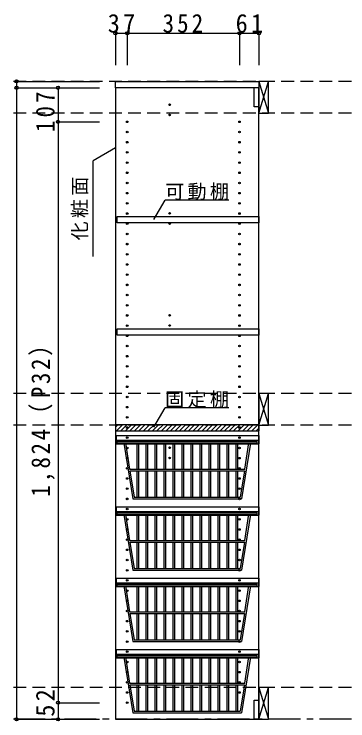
# Model space of a CAD drawing. Units: millimetres at full size, sheet at 1:20; details may follow other scales. Extents: x -3922 to 3878, y -2932 to 2722.
# Drawn here: x -786 to 260, y -1716 to 503 of the extents above; entities that cross this region are included whole.
import ezdxf

# ---------------------------------------------------------------- set-up
doc = ezdxf.new("R2010")
doc.units = ezdxf.units.MM
doc.header["$LTSCALE"] = 20
doc.header["$PDMODE"] = 32
doc.header["$PDSIZE"] = 10
doc.linetypes.add('CHAIN1', pattern=[8, 5, -1, 1, -1])
doc.linetypes.add('DASHED2', pattern=[3, 2, -1])
for name, color, linetype in [('0-2_本体', 2, 'Continuous'), ('0-3_固定棚', 2, 'Continuous'), ('0-4_可動棚', 3, 'Continuous'), ('0-5', 4, 'Continuous'), ('0-7_桟木・巾木', 2, 'Continuous'), ('0-8_引き出し', 7, 'Continuous'), ('0-9_他ｱｲﾃﾑ', 7, 'Continuous'), ('0-A_文字', 7, 'Continuous'), ('0-B_寸法', 7, 'Continuous'), ('0-C_ハッチ', 4, 'Continuous')]:
    doc.layers.add(name, color=color, linetype=linetype)
doc.styles.add('ＭＳ ゴシック', font='')
doc.styles.get('ＭＳ ゴシック').set_extended_font_data('MS Gothic')

# ---------------------------------------------------------------- blocks, each defined once
blk = doc.blocks.new('側_バスケット（大）')
at = {"layer": '0-9_他ｱｲﾃﾑ', "color": 2}
for p, q in [((-220.35, 97.52), (227.65, 97.52)), ((-220.35, 97.52), (-220.35, 70.52)), ((227.65, 97.52), (227.65, 70.52)), ((-220.35, 82.52), (227.65, 82.52)), ((-220.35, 70.52), (227.65, 70.52))]:
    blk.add_line(p, q, dxfattribs=at)
at = {"layer": '0-9_他ｱｲﾃﾑ'}
for p, q in [((-217.35, 73.52), (222.65, 73.52)), ((-195.91, 73.52), (-167.99, -101.48)), ((-190.98, 74.31), (-177.69, -8.98)), ((-190.85, 73.52), (-177.69, -8.98)), ((-154.89, 73.52), (-154.89, -8.98)), ((-149.89, 73.52), (-149.89, -8.98)), ((-126.71, 73.52), (-126.71, -8.98)), ((-121.71, 73.52), (-121.71, -8.98)), ((-98.52, 73.52), (-98.52, -8.98)), ((-93.52, 73.52), (-93.52, -8.98)), ((-70.33, 73.52), (-70.33, -8.98)), ((-65.33, 73.52), (-65.33, -8.98)), ((-42.14, 73.52), (-42.14, -8.98)), ((-37.14, 73.52), (-37.14, -8.98)), ((-13.95, 73.52), (-13.95, -8.98)), ((-8.95, 73.52), (-8.95, -8.98)), ((14.24, 73.52), (14.24, -8.98)), ((19.24, 73.52), (19.24, -8.98)), ((42.43, 73.52), (42.43, -8.98)), ((47.43, 73.52), (47.43, -8.98)), ((70.62, 73.52), (70.62, -8.98)), ((75.62, 73.52), (75.62, -8.98)), ((98.81, 73.52), (98.81, -8.98)), ((103.81, 73.52), (103.81, -8.98)), ((127, 73.52), (127, -8.98)), ((132, 73.52), (132, -8.98)), ((155.19, 73.52), (155.19, -8.98)), ((160.19, 73.52), (160.19, -8.98)), ((201.21, 73.52), (173.29, -101.48)), ((182.99, -8.98), (196.28, 74.31)), ((222.65, 73.52), (222.65, 78.52)), ((-177.69, -8.98), (182.99, -8.98)), ((-176.89, -13.98), (-163.72, -96.48)), ((-176.89, -13.98), (182.19, -13.98)), ((-154.89, -13.98), (-154.89, -96.48)), ((-149.89, -13.98), (-149.89, -96.48)), ((-126.71, -13.98), (-126.71, -96.48)), ((-121.71, -13.98), (-121.71, -96.48)), ((-98.52, -13.98), (-98.52, -96.48)), ((-93.52, -13.98), (-93.52, -96.48)), ((-70.33, -13.98), (-70.33, -96.48)), ((-65.33, -13.98), (-65.33, -96.48)), ((-42.14, -13.98), (-42.14, -96.48)), ((-37.14, -13.98), (-37.14, -96.48)), ((-13.95, -13.98), (-13.95, -96.48)), ((-8.95, -13.98), (-8.95, -96.48)), ((14.24, -13.98), (14.24, -96.48)), ((19.24, -13.98), (19.24, -96.48)), ((42.43, -13.98), (42.43, -96.48)), ((47.43, -13.98), (47.43, -96.48)), ((70.62, -13.98), (70.62, -96.48)), ((75.62, -13.98), (75.62, -96.48)), ((98.81, -13.98), (98.81, -96.48)), ((103.81, -13.98), (103.81, -96.48)), ((127, -13.98), (127, -96.48)), ((132, -13.98), (132, -96.48)), ((155.19, -13.98), (155.19, -96.48)), ((160.19, -13.98), (160.19, -96.48)), ((182.19, -13.98), (169.02, -96.48)), ((-167.99, -101.48), (173.29, -101.48)), ((-163.72, -96.48), (169.02, -96.48))]:
    blk.add_line(p, q, dxfattribs=at)
blk.add_lwpolyline([(-217.35, 73.52), (-217.35, 78.52), (222.65, 78.52)], dxfattribs=at)

msp = doc.modelspace()

# ---------------------------------------------------------------- linework, layer by layer
at = {"layer": '0-2_本体'}
for p, q in [((-468.7, 271.73), (-468.7, 291.73)), ((-468.7, 291.73), (-18.7, 291.73)), ((-18.7, 291.73), (-18.7, 271.73)), ((-18.7, 271.73), (-468.7, 271.73))]:
    msp.add_line(p, q, dxfattribs=at)
at = {"layer": '0-3_固定棚'}
for p, q in [((-468.7, -785.27), (-468.7, -805.27)), ((-468.7, -785.27), (-18.7, -785.27)), ((-18.7, -785.27), (-18.7, -805.27)), ((-468.7, -805.27), (-18.7, -805.27))]:
    msp.add_line(p, q, dxfattribs=at)
at = {"layer": '0-4_可動棚', "color": 2}
for points in [[(-463.7, -132.77), (-18.7, -132.77), (-18.7, -152.77), (-463.7, -152.77)], [(-463.7, -484.77), (-18.7, -484.77), (-18.7, -504.77), (-463.7, -504.77)]]:
    msp.add_lwpolyline(points, close=True, dxfattribs=at)
at = {"layer": '0-5', "color": 3}
for p, q in [((-468.7, 271.73), (-468.7, -1711.27)), ((-18.7, 271.73), (-468.7, 271.73)), ((-18.7, -1711.27), (-18.7, 271.73)), ((-468.7, -1711.27), (-18.7, -1711.27))]:
    msp.add_line(p, q, dxfattribs=at)
at = {"layer": '0-5'}
for centre in [(-298.7, 218.23), (-298.7, 186.23), (-431.7, 164.73), (-79.7, 164.73), (-431.7, 132.73), (-79.7, 132.73), (-431.7, 100.73), (-79.7, 100.73), (-431.7, 68.73), (-79.7, 68.73), (-431.7, 36.73), (-79.7, 36.73), (-431.7, 4.73), (-79.7, 4.73), (-431.7, -27.27), (-79.7, -27.27), (-431.7, -59.27), (-79.7, -59.27), (-431.7, -91.27), (-79.7, -91.27), (-431.7, -123.27), (-298.7, -122.77), (-79.7, -123.27), (-431.7, -155.27), (-298.7, -154.77), (-79.7, -155.27), (-431.7, -187.27), (-79.7, -187.27), (-431.7, -219.27), (-79.7, -219.27), (-431.7, -251.27), (-79.7, -251.27), (-431.7, -283.27), (-79.7, -283.27), (-431.7, -315.27), (-79.7, -315.27), (-431.7, -347.27), (-79.7, -347.27), (-431.7, -379.27), (-79.7, -379.27), (-431.7, -411.27), (-79.7, -411.27), (-431.7, -443.27), (-298.7, -442.77), (-79.7, -443.27), (-431.7, -475.27), (-298.7, -474.77), (-79.7, -475.27), (-431.7, -507.27), (-79.7, -507.27), (-431.7, -539.27), (-79.7, -539.27), (-431.7, -571.27), (-79.7, -571.27), (-431.7, -603.27), (-79.7, -603.27), (-431.7, -635.27), (-79.7, -635.27), (-431.7, -667.27), (-79.7, -667.27), (-431.7, -699.27), (-79.7, -699.27), (-431.7, -731.27), (-79.7, -731.27), (-431.7, -763.27), (-79.7, -763.27), (-431.7, -795.27), (-79.7, -795.27), (-431.7, -827.27), (-79.7, -827.27), (-431.7, -859.27), (-298.7, -858.77), (-79.7, -859.27), (-431.7, -891.27), (-298.7, -890.77), (-79.7, -891.27), (-431.7, -923.27), (-79.7, -923.27), (-431.7, -955.27), (-79.7, -955.27), (-431.7, -987.27), (-79.7, -987.27), (-431.7, -1019.27), (-79.7, -1019.27), (-431.7, -1051.27), (-79.7, -1051.27), (-431.7, -1083.27), (-79.7, -1083.27), (-431.7, -1115.27), (-79.7, -1115.27), (-431.7, -1147.27), (-79.7, -1147.27), (-431.7, -1179.27), (-79.7, -1179.27), (-431.7, -1211.27), (-79.7, -1211.27), (-431.7, -1243.27), (-79.7, -1243.27), (-431.7, -1275.27), (-79.7, -1275.27), (-431.7, -1307.27), (-79.7, -1307.27), (-431.7, -1339.27), (-79.7, -1339.27), (-431.7, -1371.27), (-79.7, -1371.27), (-431.7, -1403.27), (-79.7, -1403.27), (-431.7, -1435.27), (-79.7, -1435.27), (-431.7, -1467.27), (-79.7, -1467.27), (-431.7, -1499.27), (-79.7, -1499.27), (-431.7, -1531.27), (-79.7, -1531.27), (-431.7, -1563.27), (-79.7, -1563.27), (-431.7, -1595.27), (-79.7, -1595.27), (-431.7, -1627.27), (-79.7, -1627.27), (-431.7, -1659.27)]:
    msp.add_circle(centre, 2.5, dxfattribs=at)
at = {"layer": '0-7_桟木・巾木'}
for p, q in [((-18.7, 271.73), (-33.7, 271.73)), ((-33.7, 211.73), (-33.7, 271.73)), ((-18.7, 271.73), (-18.7, 230.73)), ((-33.7, -1651.27), (-18.7, -1651.27)), ((-18.7, -1651.27), (-18.7, -1711.27))]:
    msp.add_line(p, q, dxfattribs=at)
for points in [[(-18.7, 211.73), (-30.19, 211.73), (-33.7, 211.73)], [(-18.7, -1711.27), (-33.7, -1711.27), (-33.7, -1651.27)]]:
    msp.add_lwpolyline(points, dxfattribs=at)
at = {"layer": '0-8_引き出し', "color": 3}
for p, q in [((-18.7, 291.73), (-18.7, 191.73)), ((11.3, 291.73), (-18.7, 291.73)), ((11.3, 191.73), (11.3, 291.73)), ((-18.7, 191.73), (11.3, 191.73)), ((-18.7, -1611.27), (-18.7, -1711.27)), ((11.3, -1611.27), (-18.7, -1611.27)), ((11.3, -1711.27), (11.3, -1611.27)), ((-18.7, -1711.27), (11.3, -1711.27))]:
    msp.add_line(p, q, dxfattribs=at)
at = {"layer": '0-8_引き出し'}
for p, q in [((-18.7, 191.73), (11.3, 291.73)), ((-18.7, 291.73), (11.3, 191.73)), ((-18.7, -688.27), (11.3, -788.27)), ((-18.7, -788.27), (11.3, -688.27)), ((-18.7, -1711.27), (11.3, -1611.27)), ((-18.7, -1611.27), (11.3, -1711.27))]:
    msp.add_line(p, q, dxfattribs=at)
at = {"layer": '0-8_引き出し', "color": 3}
msp.add_lwpolyline([(11.3, -788.27), (11.3, -688.27), (-18.7, -688.27), (-18.7, -788.27)], close=True, dxfattribs=at)
at = {"layer": '0-A_文字'}
for p, q in [((-468.7, 82.66), (-538.7, 42.25)), ((-538.7, -257.75), (-538.7, 42.25)), ((-347.83, -141.83), (-312.81, -81.18)), ((-112.81, -81.18), (-312.81, -81.18)), ((-347.83, -794.33), (-312.81, -733.68)), ((-112.81, -733.68), (-312.81, -733.68))]:
    msp.add_line(p, q, dxfattribs=at)
at = {"layer": '0-A_文字', "linetype": 'CHAIN1'}
msp.add_line((3151.3, -1711.27), (-3093.06, -1711.27), dxfattribs=at)
at = {"layer": '0-B_寸法', "color": 4}
for p, q in [((-468.7, 442.73), (-468.7, 342.73)), ((-468.7, 442.73), (-18.7, 442.73)), ((-431.7, 442.73), (-431.7, 342.73)), ((-79.7, 442.73), (-79.7, 342.73)), ((-18.7, 442.73), (-18.7, 342.73)), ((-778.7, 291.73), (-778.7, 271.73)), ((-778.7, 291.73), (-518.7, 291.73)), ((-778.7, 271.73), (-518.7, 271.73)), ((-778.7, 271.73), (-778.7, -1711.27)), ((-648.7, 271.73), (-518.7, 271.73)), ((-648.7, 271.73), (-648.7, 164.73)), ((-648.7, 164.73), (-518.7, 164.73)), ((-648.7, 164.73), (-648.7, -1659.27)), ((-648.7, -1659.27), (-518.7, -1659.27)), ((-648.7, -1659.27), (-648.7, -1711.27)), ((-778.7, -1711.27), (-518.7, -1711.27)), ((-648.7, -1711.27), (-518.7, -1711.27))]:
    msp.add_line(p, q, dxfattribs=at)
at = {"layer": '0-B_寸法', "color": 4, "linetype": 'DASHED2'}
for p, q in [((3151.3, 291.73), (-3093.06, 291.73)), ((3151.3, 191.73), (-3305.36, 191.73)), ((3151.3, -688.27), (-3305.36, -688.27)), ((3151.3, -788.27), (-3305.36, -788.27)), ((3151.3, -1611.27), (-3305.36, -1611.27))]:
    msp.add_line(p, q, dxfattribs=at)
at = {"layer": '0-B_寸法'}
for p in [(-468.7, 442.73), (-431.7, 442.73), (-79.7, 442.73), (-18.7, 442.73), (-778.7, 291.73), (-778.7, 271.73), (-648.7, 271.73), (-648.7, 164.73), (-648.7, -1659.27), (-778.7, -1711.27), (-648.7, -1711.27)]:
    msp.add_point(p, dxfattribs=at)
at = {"layer": '0-C_ハッチ'}
for p, q in [((-468.7, -794.22), (-459.75, -785.27)), ((-465.61, -805.27), (-445.61, -785.27)), ((-451.47, -805.27), (-431.47, -785.27)), ((-437.32, -805.27), (-417.32, -785.27)), ((-423.18, -805.27), (-403.18, -785.27)), ((-409.04, -805.27), (-389.04, -785.27)), ((-394.9, -805.27), (-374.9, -785.27)), ((-380.76, -805.27), (-360.76, -785.27)), ((-366.61, -805.27), (-346.61, -785.27)), ((-352.47, -805.27), (-332.47, -785.27)), ((-338.33, -805.27), (-318.33, -785.27)), ((-324.19, -805.27), (-304.19, -785.27)), ((-310.05, -805.27), (-290.05, -785.27)), ((-295.9, -805.27), (-275.9, -785.27)), ((-281.76, -805.27), (-261.76, -785.27)), ((-267.62, -805.27), (-247.62, -785.27)), ((-253.48, -805.27), (-233.48, -785.27)), ((-239.33, -805.27), (-219.33, -785.27)), ((-225.19, -805.27), (-205.19, -785.27)), ((-211.05, -805.27), (-191.05, -785.27)), ((-196.91, -805.27), (-176.91, -785.27)), ((-182.77, -805.27), (-162.77, -785.27)), ((-168.62, -805.27), (-148.62, -785.27)), ((-154.48, -805.27), (-134.48, -785.27)), ((-140.34, -805.27), (-120.34, -785.27)), ((-126.2, -805.27), (-106.2, -785.27)), ((-112.06, -805.27), (-92.06, -785.27)), ((-97.91, -805.27), (-77.91, -785.27)), ((-83.77, -805.27), (-63.77, -785.27)), ((-69.63, -805.27), (-49.63, -785.27)), ((-55.49, -805.27), (-35.49, -785.27)), ((-41.34, -805.27), (-21.34, -785.27)), ((-27.2, -805.27), (-18.7, -796.76))]:
    msp.add_line(p, q, dxfattribs=at)

# ---------------------------------------------------------------- block references
at = {"layer": '0-9_他ｱｲﾃﾑ'}
for p in [(-246.35, -917.29), (-246.35, -1141.29), (-246.35, -1365.29), (-246.35, -1589.29)]:
    msp.add_blockref('側_バスケット（大）', p, dxfattribs=at)

# ---------------------------------------------------------------- texts
at = {"layer": '0-A_文字', "insert": (-553.7, -207.75), "char_height": 43.99, "attachment_point": 7, "rotation": 90, "style": 'ＭＳ ゴシック'}
msp.add_mtext('\\T1.17;化粧面', dxfattribs=at)
at = {"layer": '0-A_文字', "char_height": 43.99, "attachment_point": 7, "style": 'ＭＳ ゴシック'}
for s, insert in [('\\T1.17;可動棚', (-312.81, -81.18)), ('\\T1.17;固定棚', (-312.81, -733.68))]:
    msp.add_mtext(s, dxfattribs=dict(at, insert=insert))
at = {"layer": '0-B_寸法', "char_height": 58.65, "attachment_point": 7, "style": 'ＭＳ ゴシック'}
for s, insert in [('\\T1.27;\\W0.95;37', (-492.7, 443.94)), ('\\T1.27;\\W0.9;352', (-320.7, 443.94)), ('\\T1.27;\\W0.95;61', (-91.7, 443.94))]:
    msp.add_mtext(s, dxfattribs=dict(at, insert=insert))
at = {"layer": '0-B_寸法', "char_height": 58.65, "attachment_point": 7, "rotation": 90, "style": 'ＭＳ ゴシック'}
for s, insert in [('\\T1.27;\\W0.9;107', (-658.7, 132.7)), ('\\T1.23;\\W0.9;1,824（P32）', (-658.7, -1012.27)), ('\\T1.27;\\W0.95;52', (-658.7, -1703))]:
    msp.add_mtext(s, dxfattribs=dict(at, insert=insert))

doc.saveas('drawing.dxf')
